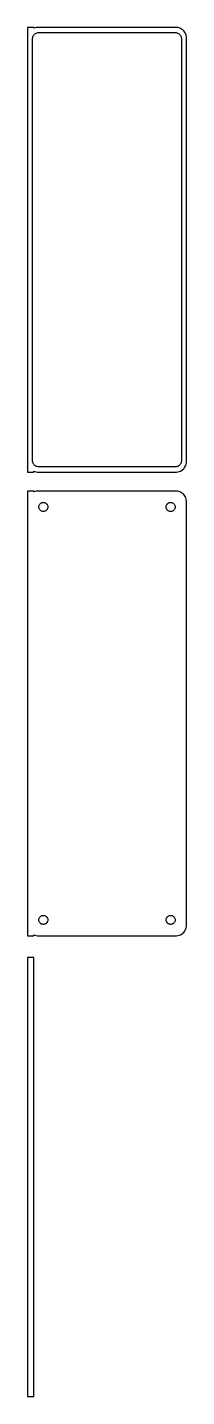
# Model space of a CAD drawing. Header units: metres. Extents: x -38 to 38, y 115 to 762.
import ezdxf

# ---------------------------------------------------------------- set-up
doc = ezdxf.new("R2010")
doc.units = ezdxf.units.M

msp = doc.modelspace()

# ---------------------------------------------------------------- linework, layer by layer
for p, q in [((-34.5, 761.99), (-37.5, 761.99)), ((-37.5, 761.99), (-37.5, 552.01)), ((-35.1129, 756.5), (-35.0884, 756.89)), ((-35.0884, 756.89), (-35.0151, 757.274)), ((-35.0151, 757.274), (-34.8943, 757.646)), ((-34.8943, 757.646), (-34.7279, 758)), ((-34.7279, 758), (-34.5184, 758.33)), ((-34.5184, 758.33), (-34.2692, 758.631)), ((-34.5, 761.575), (-34.5, 761.99)), ((-34.0451, 761.755), (-34.5, 761.575)), ((-34.2692, 758.631), (-33.9842, 758.899)), ((-33.4369, 761.911), (-34.0451, 761.755)), ((-33.9842, 758.899), (-33.668, 759.128)), ((-33.668, 759.128), (-33.3254, 759.317)), ((-32.8139, 761.99), (-33.4369, 761.911)), ((-33.3254, 759.317), (-32.9619, 759.461)), ((-32.9619, 759.461), (-32.5833, 759.558)), ((32.8139, 761.99), (-32.8139, 761.99)), ((-32.5833, 759.558), (-32.1954, 759.607)), ((-32.1954, 759.607), (32.1954, 759.607)), ((32.1954, 759.607), (32.5833, 759.558)), ((32.5833, 759.558), (32.9619, 759.461)), ((33.4369, 761.911), (32.8139, 761.99)), ((32.9619, 759.461), (33.3254, 759.317)), ((33.3254, 759.317), (33.668, 759.128)), ((34.0451, 761.755), (33.4369, 761.911)), ((33.668, 759.128), (33.9842, 758.899)), ((33.9842, 758.899), (34.2692, 758.631)), ((34.6289, 761.524), (34.0451, 761.755)), ((34.2692, 758.631), (34.5184, 758.33)), ((34.5184, 758.33), (34.7279, 758)), ((35.1791, 761.222), (34.6289, 761.524)), ((34.7279, 758), (34.8943, 757.646)), ((34.8943, 757.646), (35.0151, 757.274)), ((35.0151, 757.274), (35.0884, 756.89)), ((35.0884, 756.89), (35.1129, 756.5)), ((35.6871, 760.853), (35.1791, 761.222)), ((36.1448, 760.423), (35.6871, 760.853)), ((36.5451, 759.939), (36.1448, 760.423)), ((36.8815, 759.409), (36.5451, 759.939)), ((37.1489, 758.841), (36.8815, 759.409)), ((37.3429, 758.243), (37.1489, 758.841)), ((37.4606, 757.627), (37.3429, 758.243)), ((37.5, 757), (37.4606, 757.627)), ((37.5, 557), (37.5, 757)), ((-35.1129, 557.5), (-35.1129, 756.5)), ((35.1129, 756.5), (35.1129, 557.5)), ((-35.0884, 557.11), (-35.1129, 557.5)), ((-35.0151, 556.726), (-35.0884, 557.11)), ((-34.8943, 556.354), (-35.0151, 556.726)), ((-34.7279, 556), (-34.8943, 556.354)), ((34.8943, 556.354), (34.7279, 556)), ((35.0151, 556.726), (34.8943, 556.354)), ((35.0884, 557.11), (35.0151, 556.726)), ((35.1129, 557.5), (35.0884, 557.11)), ((37.3429, 555.757), (37.4606, 556.373)), ((37.4606, 556.373), (37.5, 557)), ((-37.5, 552.01), (-34.5, 552.01)), ((-34.5184, 555.67), (-34.7279, 556)), ((-34.2692, 555.369), (-34.5184, 555.67)), ((-34.5, 552.425), (-34.0451, 552.245)), ((-34.5, 552.01), (-34.5, 552.425)), ((-33.9842, 555.101), (-34.2692, 555.369)), ((-34.0451, 552.245), (-33.4369, 552.089)), ((-33.668, 554.872), (-33.9842, 555.101)), ((-33.3254, 554.683), (-33.668, 554.872)), ((-33.4369, 552.089), (-32.8139, 552.01)), ((-32.9619, 554.539), (-33.3254, 554.683)), ((-32.5833, 554.442), (-32.9619, 554.539)), ((-32.8139, 552.01), (32.8139, 552.01)), ((-32.1954, 554.393), (-32.5833, 554.442)), ((32.1954, 554.393), (-32.1954, 554.393)), ((32.5833, 554.442), (32.1954, 554.393)), ((32.9619, 554.539), (32.5833, 554.442)), ((32.8139, 552.01), (33.4369, 552.089)), ((33.3254, 554.683), (32.9619, 554.539)), ((33.668, 554.872), (33.3254, 554.683)), ((33.4369, 552.089), (34.0451, 552.245)), ((33.9842, 555.101), (33.668, 554.872)), ((34.2692, 555.369), (33.9842, 555.101)), ((34.0451, 552.245), (34.6289, 552.476)), ((34.5184, 555.67), (34.2692, 555.369)), ((34.7279, 556), (34.5184, 555.67)), ((34.6289, 552.476), (35.1791, 552.778)), ((35.1791, 552.778), (35.6871, 553.147)), ((35.6871, 553.147), (36.1448, 553.577)), ((36.1448, 553.577), (36.5451, 554.061)), ((36.5451, 554.061), (36.8815, 554.591)), ((36.8815, 554.591), (37.1489, 555.159)), ((37.1489, 555.159), (37.3429, 555.757)), ((-34.5, 542.979), (-37.5, 542.979)), ((-37.5, 542.979), (-37.5, 333.021)), ((-34.5, 542.575), (-34.5, 542.979)), ((-34.0451, 542.755), (-34.5, 542.575)), ((-33.4369, 542.911), (-34.0451, 542.755)), ((-32.8139, 542.99), (-33.4369, 542.911)), ((32.8139, 542.99), (-32.8139, 542.99)), ((-31.8712, 536.529), (-31.7275, 536.755)), ((-31.7275, 536.755), (-31.5565, 536.962)), ((-31.5565, 536.962), (-31.3611, 537.145)), ((-31.3611, 537.145), (-31.1441, 537.303)), ((-31.1441, 537.303), (-30.9091, 537.432)), ((-30.9091, 537.432), (-30.6598, 537.531)), ((-30.6598, 537.531), (-30.4001, 537.597)), ((-30.4001, 537.597), (-30.1341, 537.631)), ((-30.1341, 537.631), (-29.8659, 537.631)), ((-29.8659, 537.631), (-29.5999, 537.597)), ((-29.5999, 537.597), (-29.3401, 537.531)), ((-29.3401, 537.531), (-29.0908, 537.432)), ((-29.0908, 537.432), (-28.8559, 537.303)), ((-28.8559, 537.303), (-28.6389, 537.145)), ((-28.6389, 537.145), (-28.4434, 536.962)), ((-28.4434, 536.962), (-28.2725, 536.755)), ((-28.2725, 536.755), (-28.1288, 536.529)), ((28.1288, 536.529), (28.2725, 536.755)), ((28.2725, 536.755), (28.4434, 536.962)), ((28.4434, 536.962), (28.6389, 537.145)), ((28.6389, 537.145), (28.8559, 537.303)), ((28.8559, 537.303), (29.0908, 537.432)), ((29.0908, 537.432), (29.3401, 537.531)), ((29.3401, 537.531), (29.5999, 537.597)), ((29.5999, 537.597), (29.8659, 537.631)), ((29.8659, 537.631), (30.1341, 537.631)), ((30.1341, 537.631), (30.4001, 537.597)), ((30.4001, 537.597), (30.6598, 537.531)), ((30.6598, 537.531), (30.9091, 537.432)), ((30.9091, 537.432), (31.1441, 537.303)), ((31.1441, 537.303), (31.3611, 537.145)), ((31.3611, 537.145), (31.5565, 536.962)), ((31.5565, 536.962), (31.7275, 536.755)), ((31.7275, 536.755), (31.8712, 536.529)), ((33.4369, 542.911), (32.8139, 542.99)), ((34.0451, 542.755), (33.4369, 542.911)), ((34.6289, 542.524), (34.0451, 542.755)), ((35.1791, 542.222), (34.6289, 542.524)), ((35.6871, 541.853), (35.1791, 542.222)), ((36.1448, 541.423), (35.6871, 541.853)), ((36.5451, 540.939), (36.1448, 541.423)), ((36.8815, 540.409), (36.5451, 540.939)), ((37.1489, 539.841), (36.8815, 540.409)), ((37.3429, 539.243), (37.1489, 539.841)), ((37.4606, 538.627), (37.3429, 539.243)), ((37.5, 538), (37.4606, 538.627)), ((37.5, 338), (37.5, 538)), ((-32.1353, 535.5), (-32.1185, 535.768)), ((-32.1185, 535.232), (-32.1353, 535.5)), ((-32.1185, 535.768), (-32.0682, 536.031)), ((-32.0682, 534.969), (-32.1185, 535.232)), ((-32.0682, 536.031), (-31.9853, 536.286)), ((-31.9853, 534.714), (-32.0682, 534.969)), ((-31.9853, 536.286), (-31.8712, 536.529)), ((-31.8712, 534.471), (-31.9853, 534.714)), ((-31.7275, 534.245), (-31.8712, 534.471)), ((-31.5565, 534.038), (-31.7275, 534.245)), ((-31.3611, 533.855), (-31.5565, 534.038)), ((-31.1441, 533.697), (-31.3611, 533.855)), ((-30.9091, 533.568), (-31.1441, 533.697)), ((-30.6598, 533.469), (-30.9091, 533.568)), ((-30.4001, 533.403), (-30.6598, 533.469)), ((-30.1341, 533.369), (-30.4001, 533.403)), ((-29.8659, 533.369), (-30.1341, 533.369)), ((-29.5999, 533.403), (-29.8659, 533.369)), ((-29.3401, 533.469), (-29.5999, 533.403)), ((-29.0908, 533.568), (-29.3401, 533.469)), ((-28.8559, 533.697), (-29.0908, 533.568)), ((-28.6389, 533.855), (-28.8559, 533.697)), ((-28.4434, 534.038), (-28.6389, 533.855)), ((-28.2725, 534.245), (-28.4434, 534.038)), ((-28.1288, 534.471), (-28.2725, 534.245)), ((-28.1288, 536.529), (-28.0146, 536.286)), ((-28.0146, 534.714), (-28.1288, 534.471)), ((-28.0146, 536.286), (-27.9318, 536.031)), ((-27.9318, 534.969), (-28.0146, 534.714)), ((-27.9318, 536.031), (-27.8815, 535.768)), ((-27.8815, 535.232), (-27.9318, 534.969)), ((-27.8815, 535.768), (-27.8647, 535.5)), ((-27.8647, 535.5), (-27.8815, 535.232)), ((27.8647, 535.5), (27.8815, 535.768)), ((27.8815, 535.232), (27.8647, 535.5)), ((27.8815, 535.768), (27.9318, 536.031)), ((27.9318, 534.969), (27.8815, 535.232)), ((27.9318, 536.031), (28.0146, 536.286)), ((28.0146, 534.714), (27.9318, 534.969)), ((28.0146, 536.286), (28.1288, 536.529)), ((28.1288, 534.471), (28.0146, 534.714)), ((28.2725, 534.245), (28.1288, 534.471)), ((28.4434, 534.038), (28.2725, 534.245)), ((28.6389, 533.855), (28.4434, 534.038)), ((28.8559, 533.697), (28.6389, 533.855)), ((29.0908, 533.568), (28.8559, 533.697)), ((29.3401, 533.469), (29.0908, 533.568)), ((29.5999, 533.403), (29.3401, 533.469)), ((29.8659, 533.369), (29.5999, 533.403)), ((30.1341, 533.369), (29.8659, 533.369)), ((30.4001, 533.403), (30.1341, 533.369)), ((30.6598, 533.469), (30.4001, 533.403)), ((30.9091, 533.568), (30.6598, 533.469)), ((31.1441, 533.697), (30.9091, 533.568)), ((31.3611, 533.855), (31.1441, 533.697)), ((31.5565, 534.038), (31.3611, 533.855)), ((31.7275, 534.245), (31.5565, 534.038)), ((31.8712, 534.471), (31.7275, 534.245)), ((31.8712, 536.529), (31.9853, 536.286)), ((31.9853, 534.714), (31.8712, 534.471)), ((31.9853, 536.286), (32.0682, 536.031)), ((32.0682, 534.969), (31.9853, 534.714)), ((32.0682, 536.031), (32.1185, 535.768)), ((32.1185, 535.232), (32.0682, 534.969)), ((32.1185, 535.768), (32.1353, 535.5)), ((32.1353, 535.5), (32.1185, 535.232)), ((-32.1353, 340.5), (-32.1185, 340.768)), ((-32.1185, 340.232), (-32.1353, 340.5)), ((-32.1185, 340.768), (-32.0682, 341.031)), ((-32.0682, 339.969), (-32.1185, 340.232)), ((-32.0682, 341.031), (-31.9853, 341.286)), ((-31.9853, 339.714), (-32.0682, 339.969)), ((-31.9853, 341.286), (-31.8712, 341.529)), ((-31.8712, 339.471), (-31.9853, 339.714)), ((-31.8712, 341.529), (-31.7275, 341.755)), ((-31.7275, 339.245), (-31.8712, 339.471)), ((-31.7275, 341.755), (-31.5565, 341.962)), ((-31.5565, 339.038), (-31.7275, 339.245)), ((-31.5565, 341.962), (-31.3611, 342.145)), ((-31.3611, 338.855), (-31.5565, 339.038)), ((-31.3611, 342.145), (-31.1441, 342.303)), ((-31.1441, 338.697), (-31.3611, 338.855)), ((-31.1441, 342.303), (-30.9091, 342.432)), ((-30.9091, 338.568), (-31.1441, 338.697)), ((-30.9091, 342.432), (-30.6598, 342.531)), ((-30.6598, 338.469), (-30.9091, 338.568)), ((-30.6598, 342.531), (-30.4001, 342.597)), ((-30.4001, 338.403), (-30.6598, 338.469)), ((-30.4001, 342.597), (-30.1341, 342.631)), ((-30.1341, 338.369), (-30.4001, 338.403)), ((-30.1341, 342.631), (-29.8659, 342.631)), ((-29.8659, 338.369), (-30.1341, 338.369)), ((-29.8659, 342.631), (-29.5999, 342.597)), ((-29.5999, 338.403), (-29.8659, 338.369)), ((-29.5999, 342.597), (-29.3401, 342.531)), ((-29.3401, 338.469), (-29.5999, 338.403)), ((-29.3401, 342.531), (-29.0908, 342.432)), ((-29.0908, 338.568), (-29.3401, 338.469)), ((-29.0908, 342.432), (-28.8559, 342.303)), ((-28.8559, 338.697), (-29.0908, 338.568)), ((-28.8559, 342.303), (-28.6389, 342.145)), ((-28.6389, 338.855), (-28.8559, 338.697)), ((-28.6389, 342.145), (-28.4434, 341.962)), ((-28.4434, 339.038), (-28.6389, 338.855)), ((-28.4434, 341.962), (-28.2725, 341.755)), ((-28.2725, 339.245), (-28.4434, 339.038)), ((-28.2725, 341.755), (-28.1288, 341.529)), ((-28.1288, 339.471), (-28.2725, 339.245)), ((-28.1288, 341.529), (-28.0146, 341.286)), ((-28.0146, 339.714), (-28.1288, 339.471)), ((-28.0146, 341.286), (-27.9318, 341.031)), ((-27.9318, 339.969), (-28.0146, 339.714)), ((-27.9318, 341.031), (-27.8815, 340.768)), ((-27.8815, 340.232), (-27.9318, 339.969)), ((-27.8815, 340.768), (-27.8647, 340.5)), ((-27.8647, 340.5), (-27.8815, 340.232)), ((27.8647, 340.5), (27.8815, 340.768)), ((27.8815, 340.232), (27.8647, 340.5)), ((27.8815, 340.768), (27.9318, 341.031)), ((27.9318, 339.969), (27.8815, 340.232)), ((27.9318, 341.031), (28.0146, 341.286)), ((28.0146, 339.714), (27.9318, 339.969)), ((28.0146, 341.286), (28.1288, 341.529)), ((28.1288, 339.471), (28.0146, 339.714)), ((28.1288, 341.529), (28.2725, 341.755)), ((28.2725, 339.245), (28.1288, 339.471)), ((28.2725, 341.755), (28.4434, 341.962)), ((28.4434, 339.038), (28.2725, 339.245)), ((28.4434, 341.962), (28.6389, 342.145)), ((28.6389, 338.855), (28.4434, 339.038)), ((28.6389, 342.145), (28.8559, 342.303)), ((28.8559, 338.697), (28.6389, 338.855)), ((28.8559, 342.303), (29.0908, 342.432)), ((29.0908, 338.568), (28.8559, 338.697)), ((29.0908, 342.432), (29.3401, 342.531)), ((29.3401, 338.469), (29.0908, 338.568)), ((29.3401, 342.531), (29.5999, 342.597)), ((29.5999, 338.403), (29.3401, 338.469)), ((29.5999, 342.597), (29.8659, 342.631)), ((29.8659, 338.369), (29.5999, 338.403)), ((29.8659, 342.631), (30.1341, 342.631)), ((30.1341, 338.369), (29.8659, 338.369)), ((30.1341, 342.631), (30.4001, 342.597)), ((30.4001, 338.403), (30.1341, 338.369)), ((30.4001, 342.597), (30.6598, 342.531)), ((30.6598, 338.469), (30.4001, 338.403)), ((30.6598, 342.531), (30.9091, 342.432)), ((30.9091, 338.568), (30.6598, 338.469)), ((30.9091, 342.432), (31.1441, 342.303)), ((31.1441, 338.697), (30.9091, 338.568)), ((31.1441, 342.303), (31.3611, 342.145)), ((31.3611, 338.855), (31.1441, 338.697)), ((31.3611, 342.145), (31.5565, 341.962)), ((31.5565, 339.038), (31.3611, 338.855)), ((31.5565, 341.962), (31.7275, 341.755)), ((31.7275, 339.245), (31.5565, 339.038)), ((31.7275, 341.755), (31.8712, 341.529)), ((31.8712, 339.471), (31.7275, 339.245)), ((31.8712, 341.529), (31.9853, 341.286)), ((31.9853, 339.714), (31.8712, 339.471)), ((31.9853, 341.286), (32.0682, 341.031)), ((32.0682, 339.969), (31.9853, 339.714)), ((32.0682, 341.031), (32.1185, 340.768)), ((32.1185, 340.232), (32.0682, 339.969)), ((32.1185, 340.768), (32.1353, 340.5)), ((32.1353, 340.5), (32.1185, 340.232)), ((37.1489, 336.159), (37.3429, 336.757)), ((37.3429, 336.757), (37.4606, 337.373)), ((37.4606, 337.373), (37.5, 338)), ((-37.5, 333.021), (-34.5, 333.021)), ((-34.5, 333.021), (-34.5, 333.425)), ((-34.5, 333.425), (-34.0451, 333.245)), ((-34.0451, 333.245), (-33.4369, 333.089)), ((-33.4369, 333.089), (-32.8139, 333.01)), ((-32.8139, 333.01), (32.8139, 333.01)), ((32.8139, 333.01), (33.4369, 333.089)), ((33.4369, 333.089), (34.0451, 333.245)), ((34.0451, 333.245), (34.6289, 333.476)), ((34.6289, 333.476), (35.1791, 333.778)), ((35.1791, 333.778), (35.6871, 334.147)), ((35.6871, 334.147), (36.1448, 334.577)), ((36.1448, 334.577), (36.5451, 335.061)), ((36.5451, 335.061), (36.8815, 335.591)), ((36.8815, 335.591), (37.1489, 336.159)), ((-34.5, 322.653), (-37.5, 322.653)), ((-37.5, 322.653), (-37.5, 115.347)), ((-34.5, 115.347), (-34.5, 322.653)), ((-37.5, 115.347), (-34.5, 115.347))]:
    msp.add_line(p, q)

doc.saveas('drawing.dxf')
